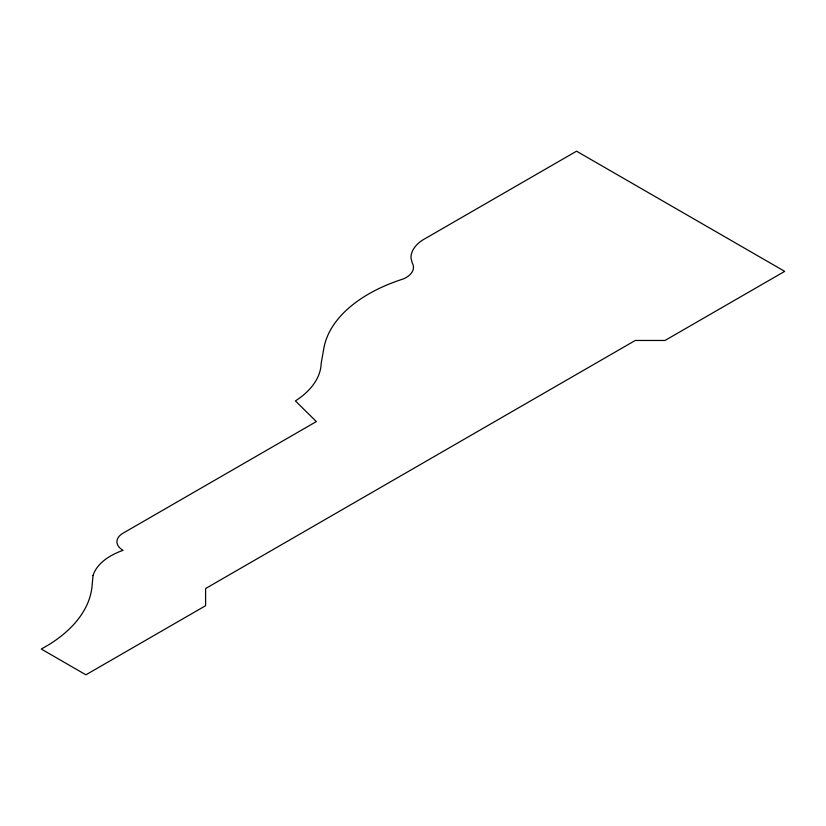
<?xml version="1.0" encoding="UTF-8"?>
<svg xmlns="http://www.w3.org/2000/svg" width="826" height="826" viewBox="0 0 826 826"><rect width="100%" height="100%" fill="white"/><g stroke="black" fill="none" stroke-linecap="round" stroke-linejoin="round"><path stroke-width="1.24" d="M93.018 575.588L92.058 586.13A161.617 93.307 0 0 1 48.734 644.765L41.3 649.06L85.904 674.811L205.602 605.706L205.602 588.535L635.266 340.467L665.002 340.467L784.7 271.362L576.548 151.189L425.896 238.167A46.111 26.628 0 0 0 410.966 257.888L412.174 262.73A25.007 14.445 0 0 1 403.202 278.981A155.484 89.766 0 0 0 323.74 348.882L321.2 363.192A100.153 57.82 0 0 1 295.409 400.909L316.358 421.58L123.074 533.173A21.022 12.142 0 0 0 123.074 550.343A63.901 36.891 0 0 0 93.018 575.588"/></g></svg>
